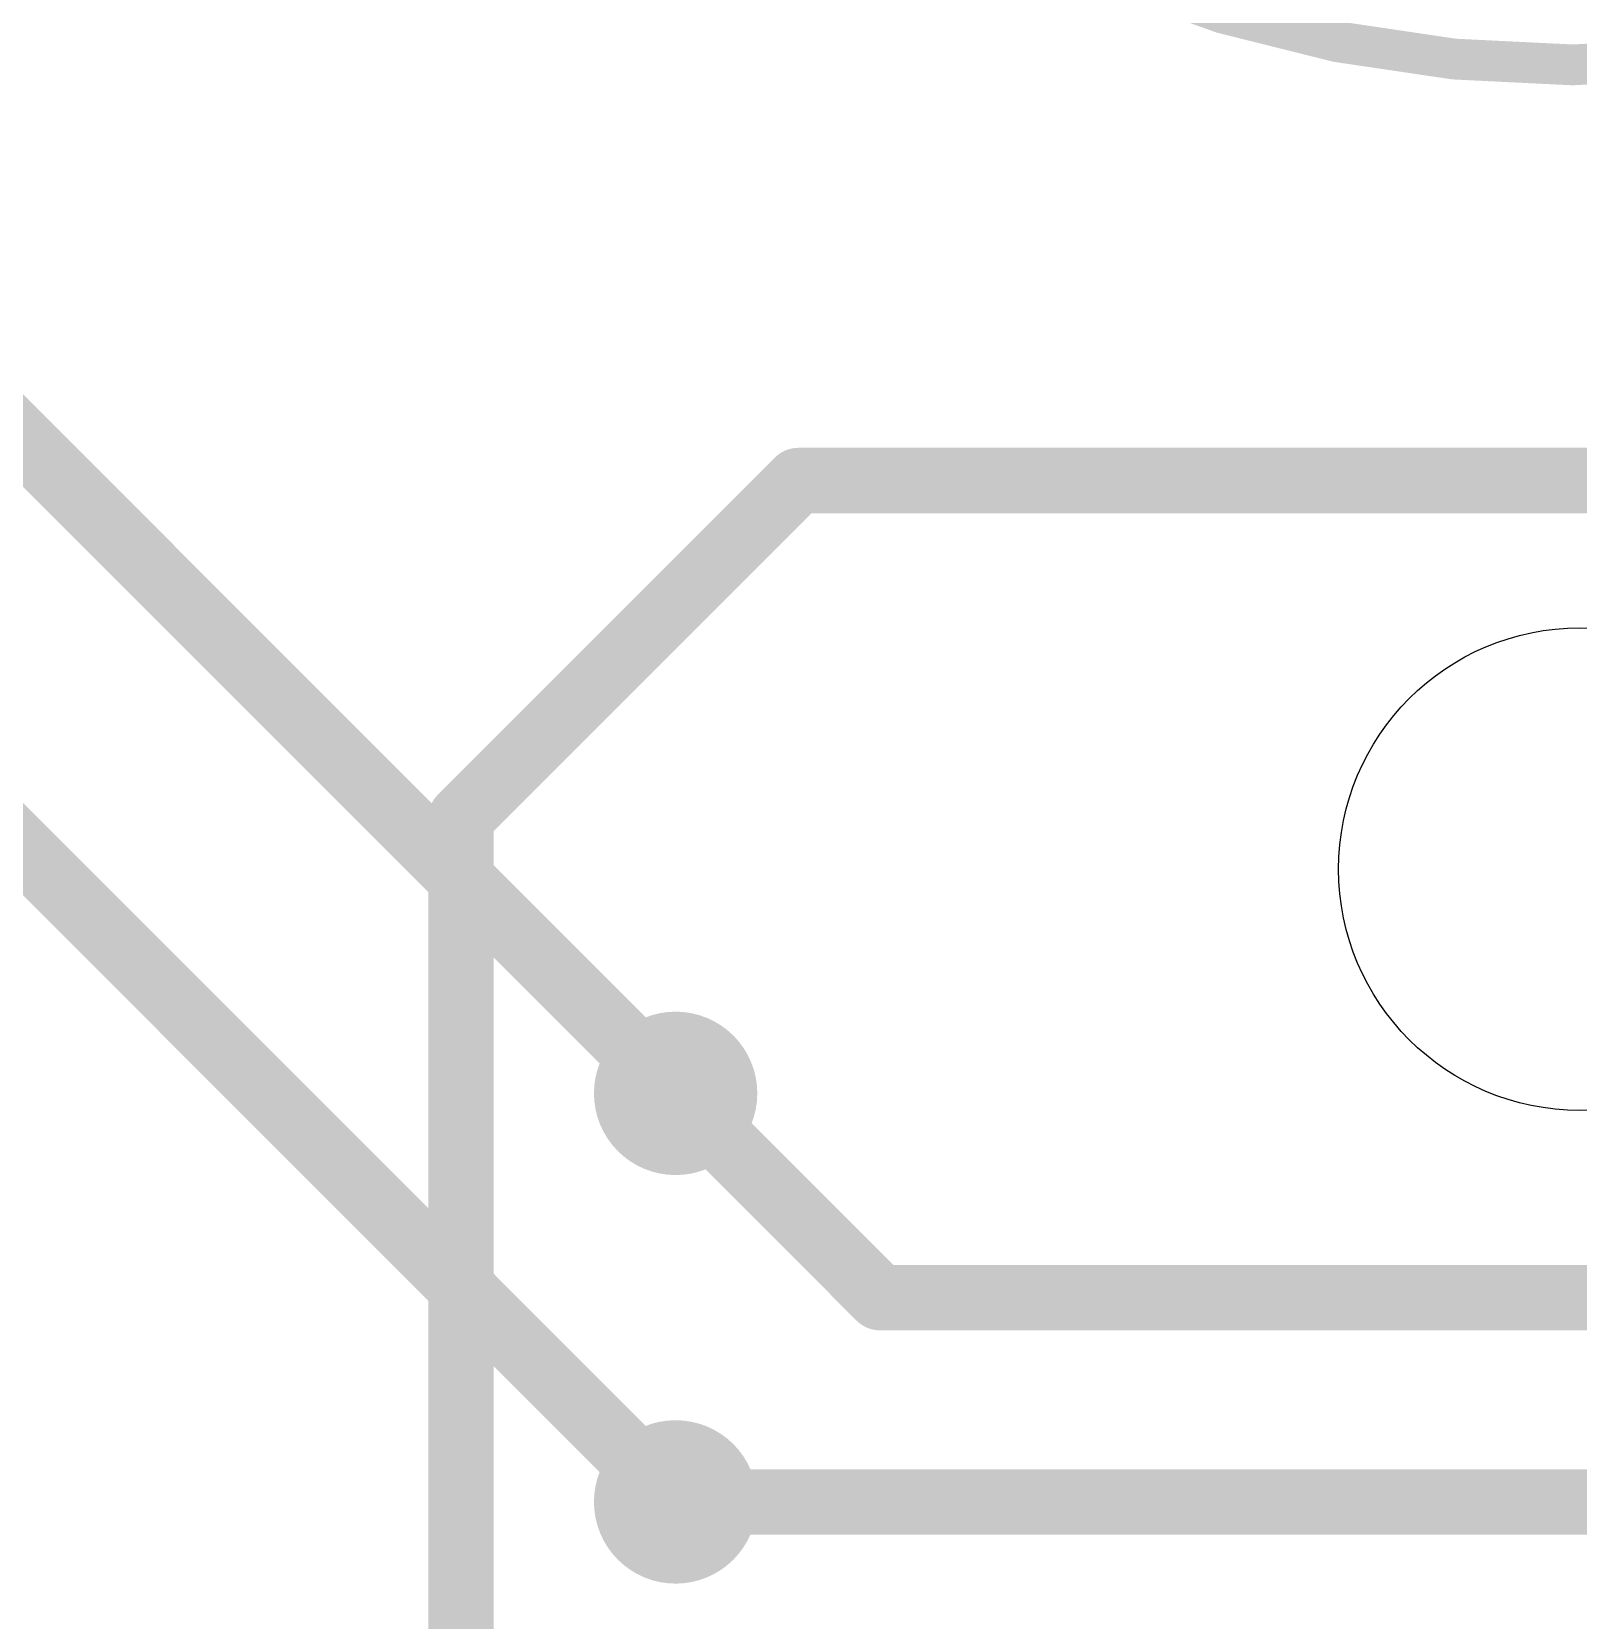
# Model space of a CAD drawing. Extents: x -2.6 to 78.8, y -16.5 to 68.7.
# Drawn here: x 40.95 to 50.57, y 27.2 to 37.08 of the extents above; entities that cross this region are included whole.
import ezdxf

# ---------------------------------------------------------------- set-up
doc = ezdxf.new("R2010")
doc.units = 0
for name, color, linetype in [('1', 12, 'CONTINUOUS'), ('16', 132, 'CONTINUOUS'), ('18', 110, 'CONTINUOUS'), ('20', 53, 'CONTINUOUS')]:
    doc.layers.add(name, color=color, linetype=linetype)

# ---------------------------------------------------------------- blocks, each defined once
blk = doc.blocks.new('ROUNDV')
at = {"const_width": 0.5}
blk.add_lwpolyline([(0, -0.25, 1), (0, 0.25, 1), (0, -0.25)], format="xyb", dxfattribs=at)

msp = doc.modelspace()

# ---------------------------------------------------------------- linework, layer by layer
at = {"layer": '1'}
for points, const_width in [([(50.535, 36.874, 1), (50.535, 51.874, 1), (50.535, 36.874)], 0.254), ([(45.72, 34.3916, 1), (45.72, 34.1884)], 0.2032), ([(45.7918, 34.2182, 1), (45.6482, 34.3618)], 0.2032), ([(43.7246, 32.193, 1), (43.5214, 32.193)], 0.2032), ([(43.5512, 32.2648, 1), (43.6948, 32.1212)], 0.2032), ([(45.0298, 30.5518, 1), (44.8862, 30.4082)], 0.2032), ([(46.228, 29.3116, 1), (46.228, 29.1084)], 0.2032), ([(46.1562, 29.1382, 1), (46.2998, 29.2818)], 0.2032), ([(44.958, 28.0416, 1), (44.958, 27.8384)], 0.2032)]:
    msp.add_lwpolyline(points, format="xyb", dxfattribs=dict(at, const_width=const_width))
at = {"layer": '1', "const_width": 0.4064}
for points in [[(43.623, 32.193), (45.72, 34.29)], [(45.72, 34.29), (54.61, 34.29)], [(43.623, 22.387), (43.623, 32.193)], [(44.958, 30.48), (46.228, 29.21)], [(46.228, 29.21), (58.42, 29.21)], [(44.958, 27.94), (57.15, 27.94)]]:
    msp.add_lwpolyline(points, dxfattribs=at)
at = {"layer": '16', "const_width": 0.4064}
for points in [[(39.37, 36.068), (44.958, 30.48)], [(37.846, 35.052), (44.958, 27.94)]]:
    msp.add_lwpolyline(points, dxfattribs=at)
at = {"layer": '16', "const_width": 0.2032}
for points in [[(44.8862, 30.4082, 1), (45.0298, 30.5518)], [(44.8862, 27.8682, 1), (45.0298, 28.0118)]]:
    msp.add_lwpolyline(points, format="xyb", dxfattribs=at)
at = {"layer": '20'}
msp.add_circle((50.581, 31.874), 1.5, dxfattribs=at)

# ---------------------------------------------------------------- block references
at = {"layer": '18', "xscale": 1.016, "yscale": 1.016}
for p in [(44.958, 30.48), (44.958, 30.48), (44.958, 27.94), (44.958, 27.94)]:
    msp.add_blockref('ROUNDV', p, dxfattribs=at)

doc.saveas('drawing.dxf')
